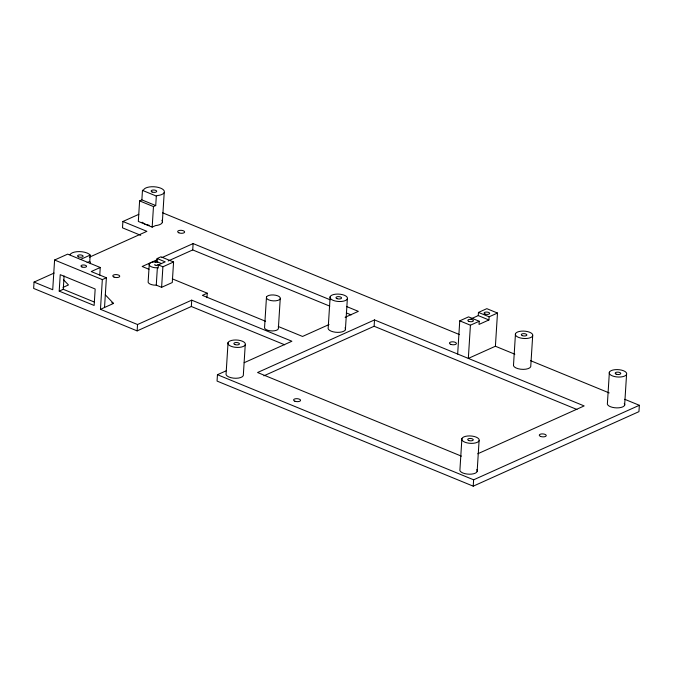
<?xml version="1.0" encoding="UTF-8"?>
<svg xmlns="http://www.w3.org/2000/svg" width="673" height="673" viewBox="0 0 673 673"><rect width="100%" height="100%" fill="white"/><g stroke="black" fill="none" stroke-linecap="round" stroke-linejoin="round"><path stroke-width="1.01" d="M54.134 273.045L34.054 282.08L33.65 288.431L137.132 330.889L191.334 306.501L284.687 344.795M99.772 275.089L100.243 267.492L67.67 254.133L54.589 260.014L52.721 289.735L34.054 282.08M59.199 291.123L60.233 274.668L95.171 289.003L94.136 305.458L59.199 291.123L63.262 289.297L94.321 302.034M63.262 289.297L64.103 275.93M90.241 263.723A10.499 4.433 3.6 0 0 89.787 261.41L90.19 255.084A10.499 4.433 3.6 0 0 79.456 251.601A10.499 4.433 3.6 0 0 70.017 254.756M244.173 362.705L291.889 341.245L191.729 300.158L137.536 324.529L100.462 309.319L102.33 279.598L106.393 277.772L104.525 307.494M138.823 214.325L122.898 221.484L122.494 227.836L140.741 235.323M141.868 199.881L142.466 190.383L143.593 189.879A10.499 4.433 3.6 0 1 160.67 188.154A10.499 4.433 3.6 0 1 157.448 195.557L156.321 196.07L155.724 205.559L141.868 199.881L139.614 200.891L138.318 221.434L152.174 227.121L155.564 225.598A10.499 4.433 3.6 0 0 161.873 220.239M137.132 330.889L137.536 324.529M149.271 263.993L148.178 281.373A6.999 2.961 3.6 0 0 153.814 285.1L156.271 285.142L161.604 287.329L172.28 282.534L173.575 261.99L160.956 256.808L157.12 258.533L156.918 261.696L161.47 263.564M152.174 227.121L153.469 206.577L155.724 205.559M156.271 285.142L157.364 267.761L154.908 267.719A6.999 2.961 3.6 0 1 149.179 264.758A6.999 2.961 3.6 0 1 153.781 261.965L155.421 261.99M157.12 258.533L165.205 261.847L158.365 264.926L158.163 268.09L157.364 267.761M162.328 222.553L164.22 192.52M161.604 287.329L162.9 266.786L173.575 261.99M168.183 260.964L192.722 249.927L193.126 243.576L330.174 299.796M191.334 306.501L191.729 300.158M206.956 297.727L207.242 293.184L172.271 278.841M226.044 370.857L217.455 374.718L217.051 381.078L473.228 486.167L638.946 411.649L639.35 405.289L624.763 399.308M228.054 342.616L226.111 373.448A8.749 3.693 3.6 0 0 233.161 378.108A8.749 3.693 3.6 0 0 243.298 375.643L245.241 344.82A8.749 3.693 3.6 0 0 233.691 340.075A8.749 3.693 3.6 0 0 231.007 346.25A8.749 3.693 3.6 0 0 245.241 344.82M266.483 297.037L264.59 327.07A6.999 2.961 3.6 0 0 270.226 330.805A6.999 2.961 3.6 0 0 278.344 328.836L280.229 298.795A6.999 2.961 3.6 0 0 270.992 295.001A6.999 2.961 3.6 0 0 268.847 299.939A6.999 2.961 3.6 0 0 280.229 298.795M330.157 296.7L328.214 327.532A8.749 3.693 3.6 0 0 337.535 332.361A8.749 3.693 3.6 0 0 345.03 327.801M345.4 329.736L347.344 298.905A8.749 3.693 3.6 0 0 335.793 294.168A8.749 3.693 3.6 0 0 333.11 300.343A8.749 3.693 3.6 0 0 347.344 298.905M263.875 375.828L374.121 326.254L374.516 319.927L584.164 405.928L477.754 453.779M457.665 354.032L459.752 320.836L468.551 316.874L479.218 321.257L479.025 324.42L488.926 319.961L489.128 316.798L497.49 313.038L495.404 346.242L468.332 358.415L470.419 325.21L479.218 321.257M461.897 438.544L459.953 469.375A8.749 3.693 3.6 0 0 469.274 474.204A8.749 3.693 3.6 0 0 476.77 469.645M471.058 318.825L478.259 315.587L478.461 312.423L486.823 308.663L497.49 313.038M473.228 486.167L473.632 479.807L639.35 405.289M477.14 471.58L479.083 440.748A8.749 3.693 3.6 0 0 467.533 436.011A8.749 3.693 3.6 0 0 464.85 442.178A8.749 3.693 3.6 0 0 479.083 440.748M515.476 333.707L513.541 364.539A8.749 3.693 3.6 0 0 520.582 369.199A8.749 3.693 3.6 0 0 530.728 366.735L532.671 335.911A8.749 3.693 3.6 0 0 521.121 331.175A8.749 3.693 3.6 0 0 518.437 337.341A8.749 3.693 3.6 0 0 532.671 335.911M609.376 372.228L607.433 403.06A8.749 3.693 3.6 0 0 616.754 407.888A8.749 3.693 3.6 0 0 624.25 403.329M624.628 405.255L626.563 374.432A8.749 3.693 3.6 0 0 615.013 369.687A8.749 3.693 3.6 0 0 612.329 375.862A8.749 3.693 3.6 0 0 626.563 374.432M80.272 259.542L90.19 255.084M89.517 257.136L146.899 231.327L122.898 221.484M87.086 262.63L89.787 261.41M100.243 267.492L91.225 271.547L106.393 277.772M63.06 287.379L68.469 284.948L63.674 279.926M157.263 259.702L142.163 266.491L148.96 269.276M161.983 257.574L193.126 243.576M100.462 309.319L113.544 303.439L105.316 294.833M207.242 293.184L202.396 295.363L265.599 321.29M329.038 324.546L302.547 336.45L278.243 326.481M345.114 317.311L358.356 311.355L346.696 306.568M374.516 319.927L257.566 372.514L461.392 456.134M149.17 225.262L145.25 224.277L142.154 222.233M478.461 312.423L489.128 316.798M478.259 315.587L488.926 319.961M142.466 190.383L156.321 196.07M459.752 320.836L470.419 325.21M495.404 346.242L514.853 354.217M530.417 360.602L609.2 392.923M139.614 200.891L153.469 206.577M162.605 212.803L459.541 334.616M192.722 249.927L329.77 306.131M346.301 312.903L351.155 314.897M374.121 326.254L576.971 409.495M158.365 264.926L162.9 266.786M54.589 260.014L102.33 279.598M111.768 302.707L113.544 303.439M217.455 374.718L473.632 479.807M157.238 264.556A1.396 0.589 3.6 0 1 157.011 265.381L156.7 265.448A1.396 0.589 3.6 0 1 155.051 265.187A1.396 0.589 3.6 0 1 155.017 264.464M155.513 262.142A1.396 0.589 3.6 0 0 157.734 261.847A1.396 0.589 3.6 0 0 155.783 261.132A1.396 0.589 3.6 0 0 155.513 262.142M294.816 401.175A3.5 1.481 3.6 0 0 300.511 400.595A3.5 1.481 3.6 0 0 295.893 398.702A3.5 1.481 3.6 0 0 294.816 401.175M113.998 277.074A3.5 1.481 3.6 0 0 119.693 276.502A3.5 1.481 3.6 0 0 115.075 274.609A3.5 1.481 3.6 0 0 113.998 277.074M178.892 232.816A3.5 1.481 3.6 0 0 184.587 232.244A3.5 1.481 3.6 0 0 179.96 230.343A3.5 1.481 3.6 0 0 178.892 232.816M450.683 344.315A3.5 1.481 3.6 0 0 456.378 343.735A3.5 1.481 3.6 0 0 451.751 341.842A3.5 1.481 3.6 0 0 450.683 344.315M540.512 436.398A3.5 1.481 3.6 0 0 546.207 435.818A3.5 1.481 3.6 0 0 541.588 433.925A3.5 1.481 3.6 0 0 540.512 436.398M522.273 335.617A2.801 1.186 3.6 0 0 526.824 335.162A2.801 1.186 3.6 0 0 523.131 333.648A2.801 1.186 3.6 0 0 522.273 335.617M468.812 321.349A2.801 1.186 3.6 0 0 473.363 320.886A2.801 1.186 3.6 0 0 469.67 319.372A2.801 1.186 3.6 0 0 468.812 321.349M485.04 314.047A2.801 1.186 3.6 0 0 489.599 313.584A2.801 1.186 3.6 0 0 485.906 312.07A2.801 1.186 3.6 0 0 485.04 314.047M78.522 256.884A2.801 1.186 3.6 0 0 83.073 256.43A2.801 1.186 3.6 0 0 79.38 254.916A2.801 1.186 3.6 0 0 78.522 256.884M81.963 266.971A2.801 1.186 3.6 0 0 86.514 266.516A2.801 1.186 3.6 0 0 82.821 264.994A2.801 1.186 3.6 0 0 81.963 266.971M152.098 192.007A2.801 1.186 3.6 0 0 156.658 191.553A2.801 1.186 3.6 0 0 152.956 190.03A2.801 1.186 3.6 0 0 152.098 192.007M336.946 298.619A2.801 1.186 3.6 0 0 341.497 298.156A2.801 1.186 3.6 0 0 337.804 296.642A2.801 1.186 3.6 0 0 336.946 298.619M234.843 344.526A2.801 1.186 3.6 0 0 239.395 344.071A2.801 1.186 3.6 0 0 235.701 342.549A2.801 1.186 3.6 0 0 234.843 344.526M468.686 440.462A2.801 1.186 3.6 0 0 473.237 439.999A2.801 1.186 3.6 0 0 469.544 438.485A2.801 1.186 3.6 0 0 468.686 440.462M616.165 374.138A2.801 1.186 3.6 0 0 620.716 373.683A2.801 1.186 3.6 0 0 617.023 372.161A2.801 1.186 3.6 0 0 616.165 374.138"/></g></svg>
